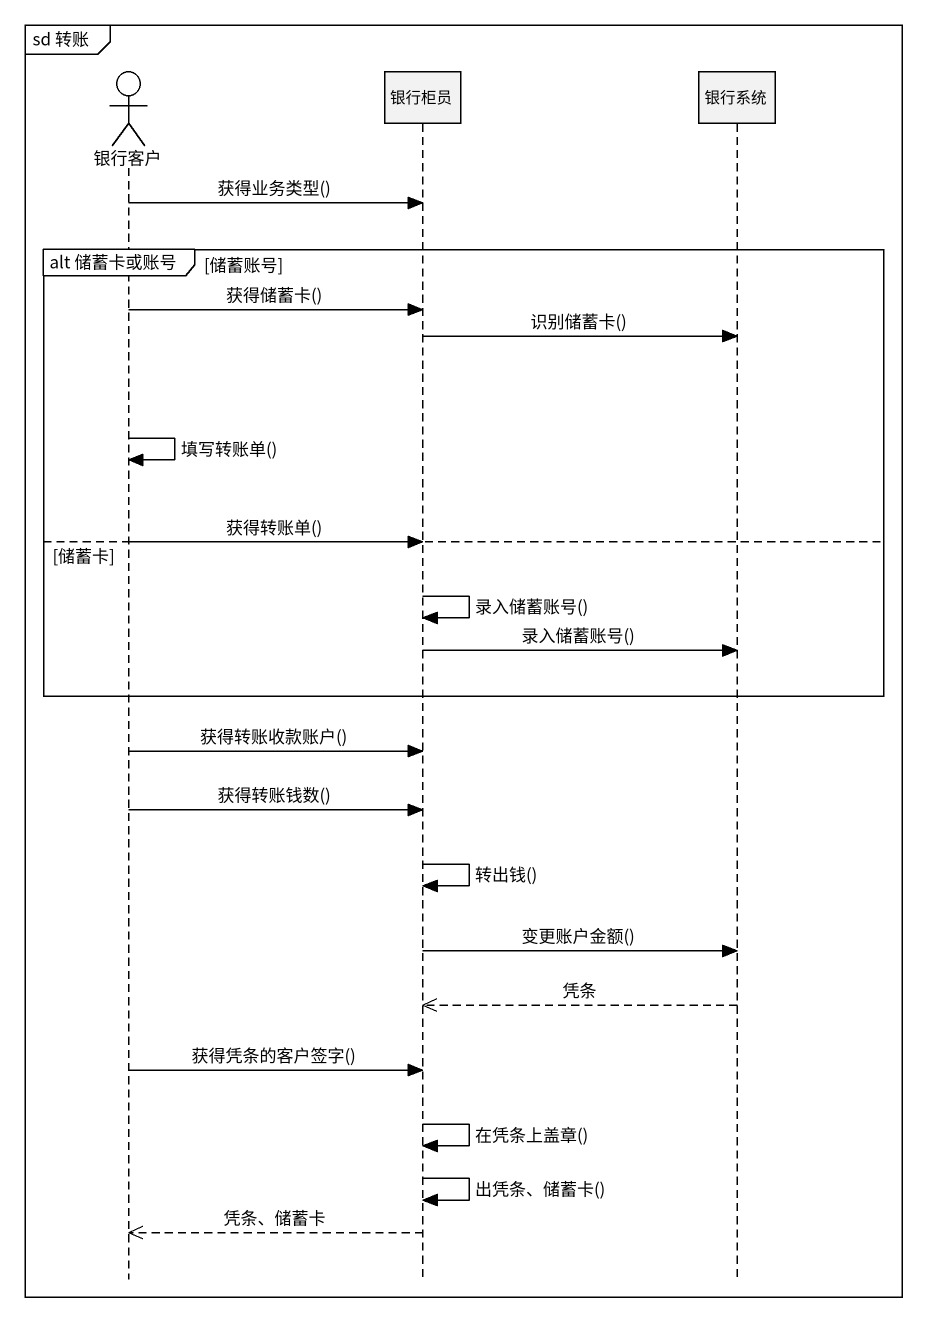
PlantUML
@startuml
mainframe sd 转账
hide footbox
actor 银行客户
participant 银行柜员
participant 银行系统

银行客户 -> 银行柜员 : 获得业务类型()
group alt 储蓄卡或账号 [储蓄账号]
  银行客户 -> 银行柜员 : 获得储蓄卡()
  银行柜员 -> 银行系统 : 识别储蓄卡()
  银行客户 -> 银行客户 : 填写转账单()
else 储蓄卡
  银行客户 -> 银行柜员 : 获得转账单()
  银行柜员 -> 银行柜员 : 录入储蓄账号()
  银行柜员 -> 银行系统 : 录入储蓄账号()
end
银行客户 -> 银行柜员 : 获得转账收款账户()
银行客户 -> 银行柜员 : 获得转账钱数()
银行柜员 -> 银行柜员 : 转出钱()
银行柜员 -> 银行系统 : 变更账户金额()
银行系统 -->> 银行柜员 : 凭条
银行客户 -> 银行柜员 : 获得凭条的客户签字()
银行柜员 -> 银行柜员 : 在凭条上盖章()
银行柜员 -> 银行柜员 : 出凭条、储蓄卡()
银行柜员 -->> 银行客户 : 凭条、储蓄卡
@enduml
